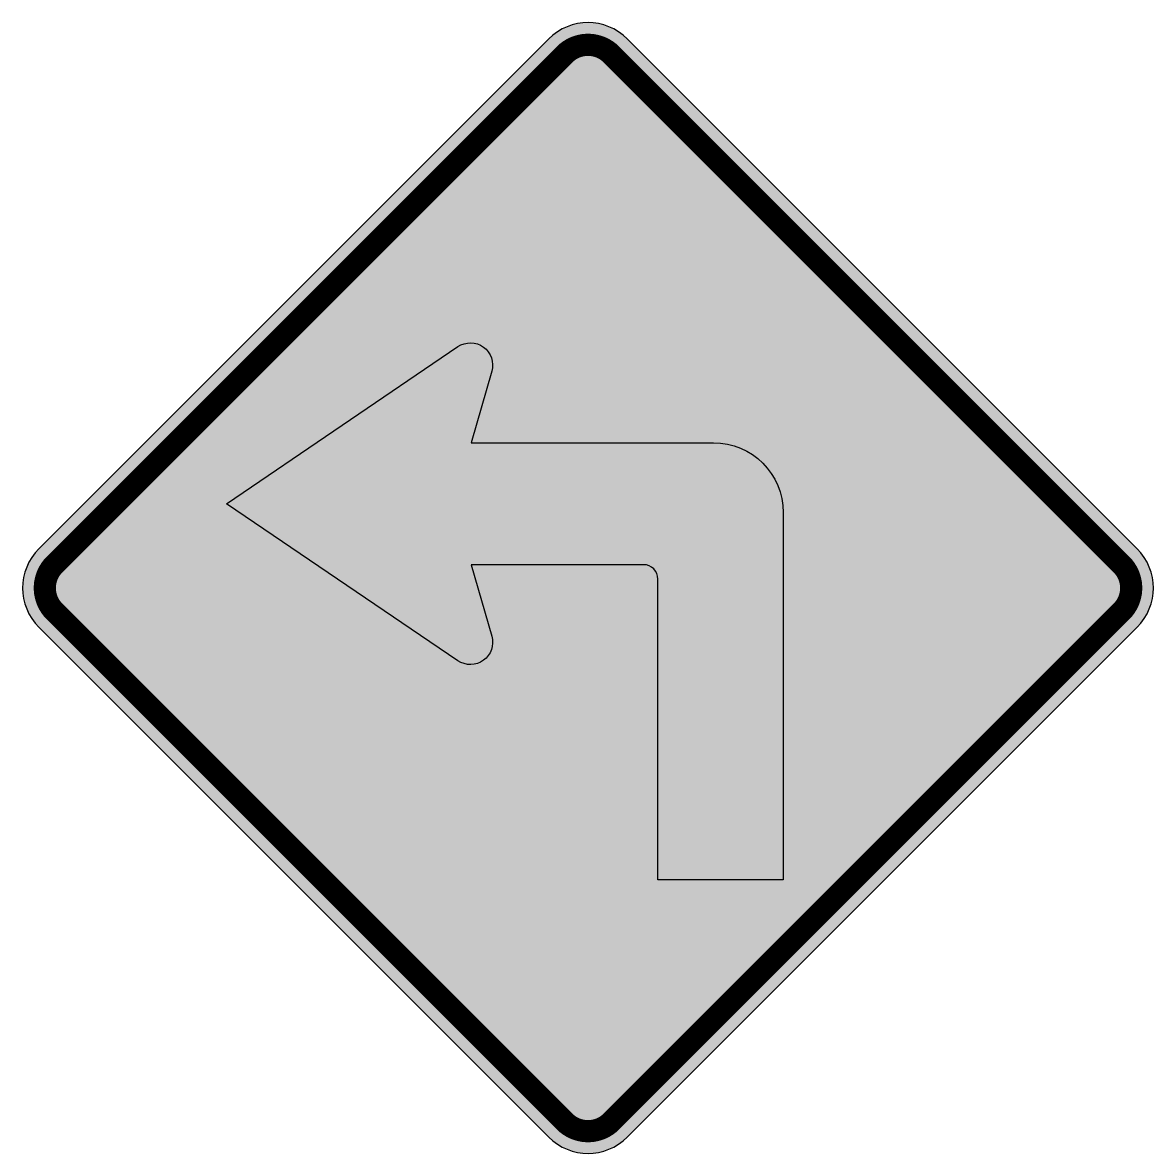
# Model space of a CAD drawing. Header units: millimetres. Extents: x -510 to 510, y -510 to 510.
import ezdxf

# ---------------------------------------------------------------- set-up
doc = ezdxf.new("R2010")
doc.units = ezdxf.units.MM
doc.header["$LTSCALE"] = 10
doc.header["$MEASUREMENT"] = 0
doc.layers.get('0').update_dxf_attribs({"linetype": 'CONTINUOUS'})

msp = doc.modelspace()

# ---------------------------------------------------------------- hatches: boundary and pattern name
h = msp.add_hatch(color=50)
h.dxf.hatch_style = 1
edge = h.paths.add_edge_path()
edge.add_line((35.35533905932737, -494.9747468305832), (494.9747468305832, -35.35533905932738))
edge.add_arc((459.6194077712559, -3.552713678800501e-15), 50, 315, 404.9999999999999)
edge.add_line((494.9747468305832, 35.35533905932737), (35.35533905932738, 494.9747468305832))
edge.add_arc((7.105427357601002e-15, 459.6194077712559), 49.99999999999999, 45.00000000000001, 135)
edge.add_line((-35.35533905932736, 494.9747468305832), (-494.9747468305832, 35.35533905932738))
edge.add_arc((-459.6194077712559, 0), 50, 135, 225)
edge.add_line((-494.9747468305832, -35.35533905932738), (-35.35533905932738, -494.9747468305832))
edge.add_arc((-3.552713678800501e-15, -459.6194077712559), 50, 225, 315)
h = msp.add_hatch(color=256)
h.dxf.hatch_style = 1
edge = h.paths.add_edge_path()
edge.add_line((-105.2461194192957, 21.00000000000011), (-86.7731815541701, -43.49278178650047))
edge.add_arc((-105.9999999999998, -49.00000000000004), 19.99999999999999, 235.86207569139242, 375.98352323080667, ccw=False)
edge.add_line((-117.2237393640212, -65.55378128067775), (-325.9999999999998, 76))
edge.add_line((-325.9999999999998, 76), (-117.2237393640212, 217.5537812806778))
edge.add_arc((-105.9999999999998, 201.0000000000001), 19.99999999999997, 344.0164767691933, 484.1379243086076, ccw=False)
edge.add_line((-86.7731815541701, 195.4927817865005), (-105.246119419296, 131))
edge.add_line((-105.246119419296, 131), (113.0000000000001, 131))
edge.add_arc((113.0000000000001, 68), 63, 360, 450, ccw=False)
edge.add_line((176.0000000000001, 68.00000000000001), (176.0000000000001, -262.9999999999999))
edge.add_line((176.0000000000001, -262.9999999999999), (63.00000000000009, -263))
edge.add_line((63.00000000000009, -263), (63.00000000000006, 8.000000000000114))
edge.add_arc((50.00000000000006, 8.000000000000114), 13, 360, 450)
edge.add_line((50.00000000000006, 21.00000000000011), (-105.2461194192957, 21.00000000000011))

# ---------------------------------------------------------------- linework, layer by layer
at = {"color": 50, "flags": 128}
msp.add_lwpolyline([(35.35533905932737, -494.9747468305832), (494.9747468305832, -35.35533905932738, 0.414213562373095), (494.9747468305832, 35.35533905932737), (35.35533905932738, 494.9747468305832, 0.414213562373095), (-35.35533905932736, 494.9747468305832), (-494.9747468305832, 35.35533905932738, 0.414213562373095), (-494.9747468305832, -35.35533905932738), (-35.35533905932738, -494.9747468305832, 0.414213562373095)], format="xyb", close=True, dxfattribs=at)
at = {"const_width": 20, "flags": 128}
msp.add_lwpolyline([(21.21320343559644, -480.8326112068522), (480.8326112068521, -21.21320343559648, 0.4142135623730951), (480.8326112068521, 21.21320343559643), (21.21320343559644, 480.8326112068524, 0.4142135623730951), (-21.21320343559644, 480.8326112068524), (-480.8326112068524, 21.21320343559643, 0.4142135623730951), (-480.8326112068524, -21.21320343559648), (-21.2132034355966, -480.8326112068523, 0.4142135623730951), (21.21320343559644, -480.8326112068522, 0.4142135623730951)], format="xyb", dxfattribs=at)
at = {"flags": 128}
msp.add_lwpolyline([(-105.2461194192957, 21.00000000000011), (-86.7731815541701, -43.49278178650047, -0.7009975585505734), (-117.2237393640212, -65.55378128067775), (-325.9999999999998, 76), (-117.2237393640212, 217.5537812806778, -0.7009975585505734), (-86.7731815541701, 195.4927817865005), (-105.246119419296, 131), (113.0000000000001, 131, -0.414213562373095), (176.0000000000001, 68.00000000000001), (176.0000000000001, -262.9999999999999), (63.00000000000009, -263), (63.00000000000006, 8.000000000000115, 0.414213562373095), (50.00000000000006, 21.00000000000011)], format="xyb", close=True, dxfattribs=at)

doc.saveas('drawing.dxf')
